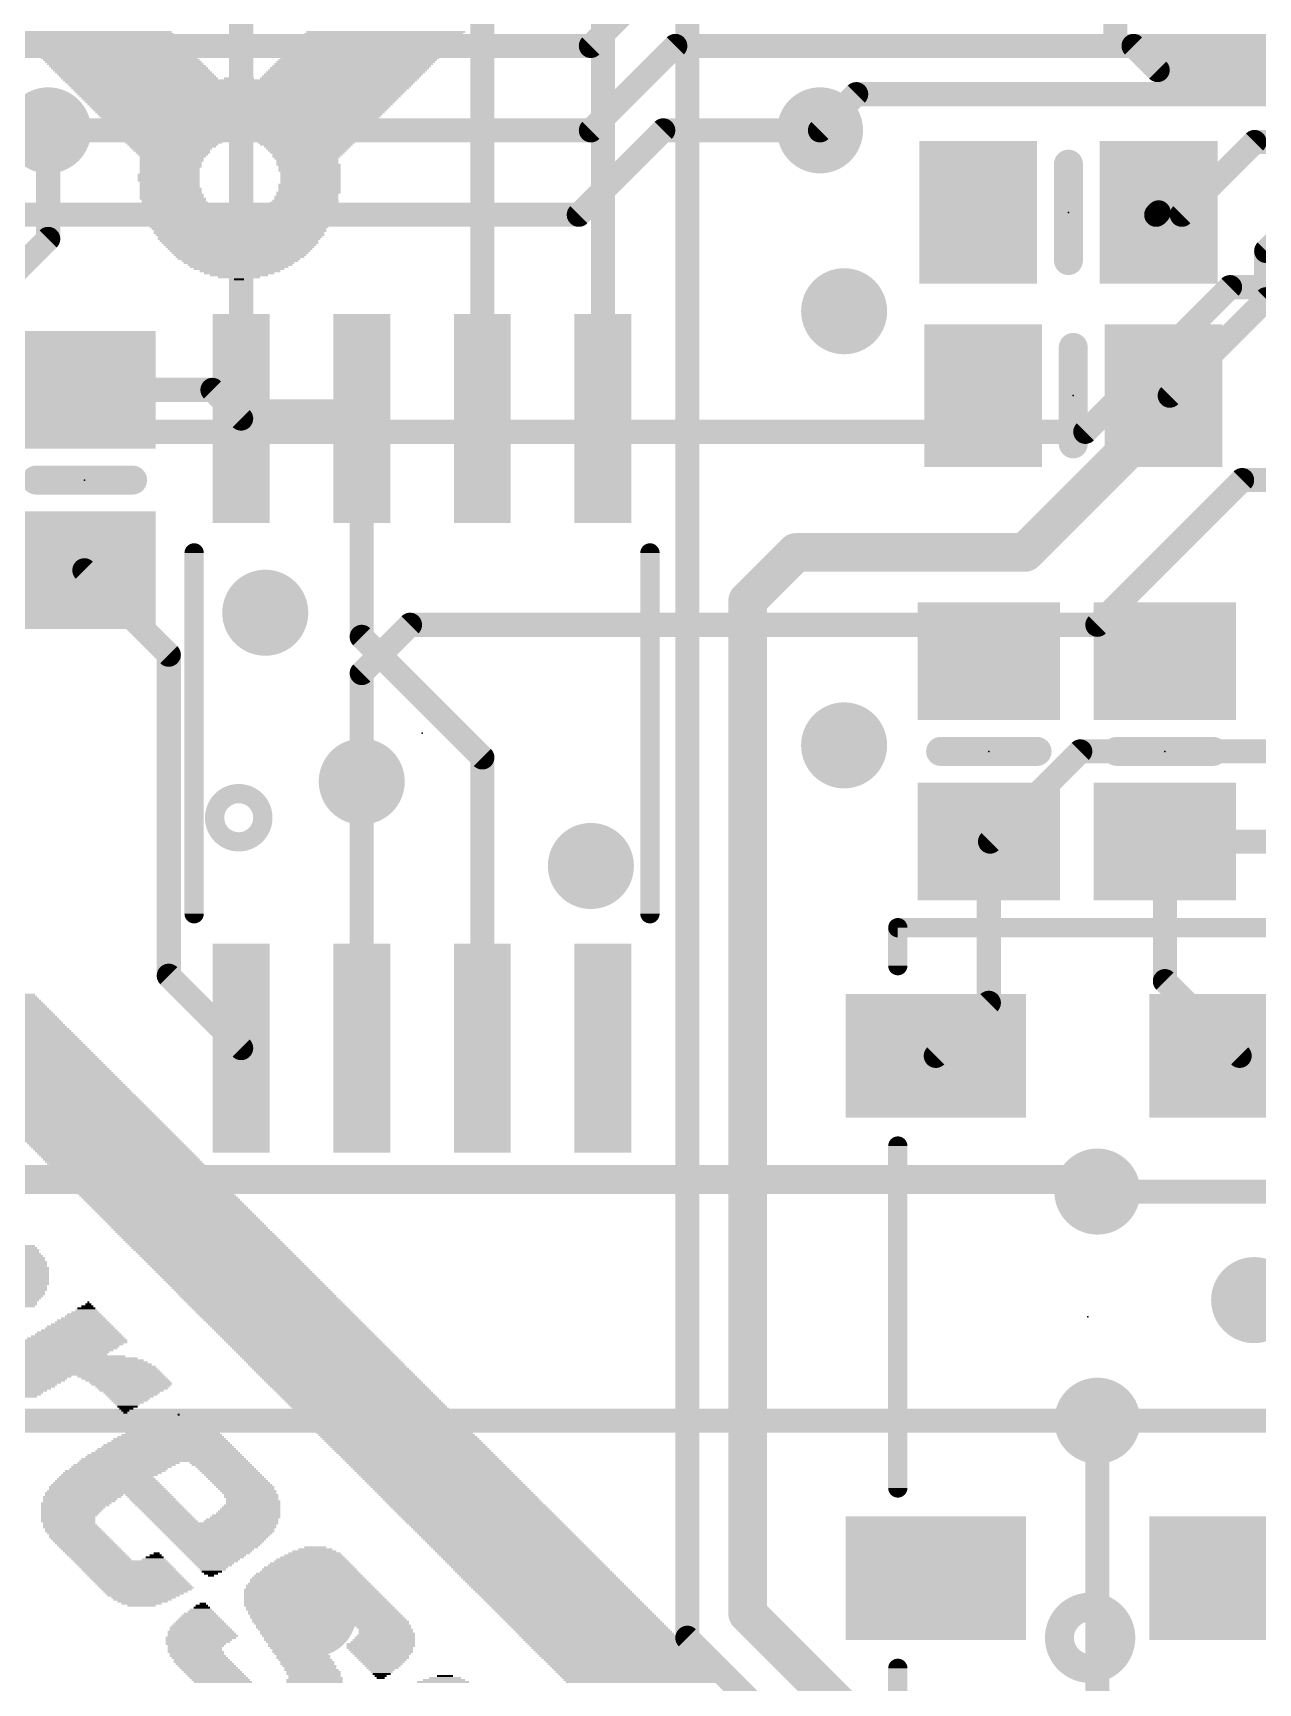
# Model space of a CAD drawing. Extents: x -3.3 to 69.5, y -0.4 to 53.7.
# Drawn here: x 31.59 to 44.49, y 15.27 to 32.65 of the extents above; entities that cross this region are included whole.
import ezdxf

# ---------------------------------------------------------------- set-up
doc = ezdxf.new("R2010")
doc.units = 0
for name, color, linetype in [('1', 12, 'CONTINUOUS'), ('16', 132, 'CONTINUOUS'), ('18', 3, 'CONTINUOUS'), ('200', 4, 'CONTINUOUS'), ('21', 40, 'CONTINUOUS'), ('23', 53, 'CONTINUOUS')]:
    doc.layers.add(name, color=color, linetype=linetype)

# ---------------------------------------------------------------- blocks, each defined once
blk = doc.blocks.new('RECT')
blk.add_solid([(-0.5, -0.5), (0.5, -0.5), (-0.5, 0.5), (0.5, 0.5)])
blk = doc.blocks.new('ROUNDV')
at = {"const_width": 0.5}
blk.add_lwpolyline([(0, -0.25, 1), (0, 0.25, 1), (0, -0.25)], format="xyb", dxfattribs=at)

msp = doc.modelspace()

# ---------------------------------------------------------------- linework, layer by layer
at = {"layer": '1'}
for points, const_width in [([(33.782, 28.588), (33.782, 35.814)], 0.254), ([(38.481, 15.748), (38.481, 34.036)], 0.254), ([(42.987, 32.512), (42.987, 33.401)], 0.254), ([(36.322, 28.588), (36.322, 32.893)], 0.254), ([(37.592, 28.588), (37.592, 32.893)], 0.254), ([(45.466, 32.512), (42.987, 32.512)], 0.254), ([(40.259, 32.004), (39.878, 31.623)], 0.254), ([(45.72, 32.004), (40.259, 32.004)], 0.254), ([(31.75, 30.48), (31.75, 31.623)], 0.254), ([(44.454, 31.5), (43.688, 30.734)], 0.254), ([(47.579, 31.5), (44.454, 31.5)], 0.254), ([(45.224, 31), (44.577, 30.353)], 0.254), ([(43.307, 30.734), (43.4188, 30.734)], 0.254), ([(43.4188, 30.734), (43.4442, 30.7594)], 0.254), ([(43.688, 30.734), (43.4188, 30.734)], 0.254), ([(30.988, 29.718), (31.75, 30.48)], 0.254), ([(44.577, 30.353), (44.577, 29.845)], 0.254), ([(44.577, 29.845), (43.561, 28.829)], 0.254), ([(43.495, 28.829), (43.495, 28.636)], 0.4064), ([(32.131, 28.89), (33.48, 28.89)], 0.254), ([(33.48, 28.89), (33.782, 28.588)], 0.254), ([(43.561, 28.829), (43.495, 28.829)], 0.254), ([(35.052, 28.588), (33.782, 28.588)], 0.4064), ([(35.052, 26.289), (35.052, 28.588)], 0.254), ([(43.495, 28.636), (42.037, 27.178)], 0.4064), ([(39.624, 27.178), (39.116, 26.67)], 0.4064), ([(42.037, 27.178), (39.624, 27.178)], 0.4064), ([(32.131, 26.99), (31.43, 26.99)], 0.254), ([(33.02, 26.101), (32.131, 26.99)], 0.254), ([(39.116, 26.67), (39.116, 16.002)], 0.4064), ([(36.322, 25.019), (35.052, 26.289)], 0.254), ([(33.02, 22.72), (33.02, 26.101)], 0.254), ([(42.6187, 25.0825), (41.6687, 24.1325)], 0.254), ([(45.6565, 25.0825), (42.6187, 25.0825)], 0.254), ([(36.322, 21.958), (36.322, 25.019)], 0.254), ([(35.052, 24.765), (35.052, 21.958)], 0.254), ([(41.656, 24.257), (41.656, 24.1325)], 0.254), ([(41.656, 24.1325), (41.656, 22.4348)], 0.254), ([(41.6687, 24.1325), (41.656, 24.1325)], 0.254), ([(43.5102, 24.1325), (43.5102, 22.6634)], 0.254), ([(43.5102, 24.1325), (45.4685, 24.1325)], 0.254), ([(33.782, 21.958), (33.02, 22.72)], 0.254), ([(43.5102, 22.6634), (44.2974, 21.8762)], 0.254), ([(41.656, 22.4348), (41.0974, 21.8762)], 0.254), ([(45.085, 20.447), (42.799, 20.447)], 0.254), ([(42.799, 15.113), (42.799, 18.034)], 0.254), ([(39.116, 16.002), (40.894, 14.224)], 0.4064), ([(38.481, 15.748), (39.878, 14.351)], 0.254)]:
    msp.add_lwpolyline(points, dxfattribs=dict(at, const_width=const_width))
for points, const_width in [([(42.987, 32.5755, 1), (42.987, 32.4485)], 0.127), ([(42.9235, 32.512, 1), (43.0505, 32.512)], 0.127), ([(40.259, 32.0675, 1), (40.259, 31.9405)], 0.127), ([(40.3039, 31.9591, 1), (40.2141, 32.0489)], 0.127), ([(31.8135, 31.623, 1), (31.6865, 31.623)], 0.127), ([(39.8331, 31.6679, 1), (39.9229, 31.5781)], 0.127), ([(44.454, 31.5635, 1), (44.454, 31.4365)], 0.127), ([(44.4989, 31.4551, 1), (44.4091, 31.5449)], 0.127), ([(43.307, 30.7975, 1), (43.307, 30.6705)], 0.127), ([(43.4188, 30.7975, 1), (43.4188, 30.6705)], 0.127), ([(43.3739, 30.7789, 1), (43.4637, 30.6891)], 0.127), ([(43.4891, 30.7145, 1), (43.3993, 30.8043)], 0.127), ([(43.4188, 30.6705, 1), (43.4188, 30.7975)], 0.127), ([(43.6431, 30.7789, 1), (43.7329, 30.6891)], 0.127), ([(43.688, 30.6705, 1), (43.688, 30.7975)], 0.127), ([(31.7949, 30.4351, 1), (31.7051, 30.5249)], 0.127), ([(31.6865, 30.48, 1), (31.8135, 30.48)], 0.127), ([(44.6405, 30.353, 1), (44.5135, 30.353)], 0.127), ([(44.5321, 30.3979, 1), (44.6219, 30.3081)], 0.127), ([(44.5135, 29.845, 1), (44.6405, 29.845)], 0.127), ([(44.6219, 29.8001, 1), (44.5321, 29.8899)], 0.127), ([(43.5966, 28.829, 1), (43.3934, 28.829)], 0.2032), ([(32.131, 28.9535, 1), (32.131, 28.8265)], 0.127), ([(33.5249, 28.9349, 1), (33.4351, 28.8451)], 0.127), ([(33.48, 28.8265, 1), (33.48, 28.9535)], 0.127), ([(43.495, 28.8925, 1), (43.495, 28.7655)], 0.127), ([(43.5161, 28.8739, 1), (43.6059, 28.7841)], 0.127), ([(43.561, 28.7655, 1), (43.561, 28.8925)], 0.127), ([(33.782, 28.6896, 1), (33.782, 28.4864)], 0.2032), ([(33.7371, 28.5431, 1), (33.8269, 28.6329)], 0.127), ([(35.1155, 28.588, 1), (34.9885, 28.588)], 0.127), ([(35.052, 28.4864, 1), (35.052, 28.6896)], 0.2032), ([(43.3934, 28.636, 1), (43.5966, 28.636)], 0.2032), ([(43.5668, 28.5642, 1), (43.4232, 28.7078)], 0.2032), ([(33.7185, 28.588, 1), (33.8455, 28.588)], 0.127), ([(36.2585, 28.588, 1), (36.3855, 28.588)], 0.127), ([(37.5285, 28.588, 1), (37.6555, 28.588)], 0.127), ([(39.624, 27.2796, 1), (39.624, 27.0764)], 0.2032), ([(39.6958, 27.1062, 1), (39.5522, 27.2498)], 0.2032), ([(41.9652, 27.2498, 1), (42.1088, 27.1062)], 0.2032), ([(42.037, 27.0764, 1), (42.037, 27.2796)], 0.2032), ([(32.1759, 27.0349, 1), (32.0861, 26.9451)], 0.127), ([(32.131, 26.9265, 1), (32.131, 27.0535)], 0.127), ([(39.2176, 26.67, 1), (39.0144, 26.67)], 0.2032), ([(39.0442, 26.7418, 1), (39.1878, 26.5982)], 0.2032), ([(35.0969, 26.3339, 1), (35.0071, 26.2441)], 0.127), ([(34.9885, 26.289, 1), (35.1155, 26.289)], 0.127), ([(33.0835, 26.101, 1), (32.9565, 26.101)], 0.127), ([(32.9751, 26.0561, 1), (33.0649, 26.1459)], 0.127), ([(42.6187, 25.146, 1), (42.6187, 25.019)], 0.127), ([(42.6636, 25.0376, 1), (42.5738, 25.1274)], 0.127), ([(36.3855, 25.019, 1), (36.2585, 25.019)], 0.127), ([(36.2771, 24.9741, 1), (36.3669, 25.0639)], 0.127), ([(35.1155, 24.765, 1), (34.9885, 24.765)], 0.127), ([(41.7195, 24.257, 1), (41.5925, 24.257)], 0.127), ([(41.7195, 24.1325, 1), (41.5925, 24.1325)], 0.127), ([(41.656, 24.196, 1), (41.656, 24.069)], 0.127), ([(41.5925, 24.1325, 1), (41.7195, 24.1325)], 0.127), ([(41.6238, 24.1774, 1), (41.7136, 24.0876)], 0.127), ([(41.6687, 24.069, 1), (41.6687, 24.196)], 0.127), ([(43.5737, 24.1325, 1), (43.4467, 24.1325)], 0.127), ([(43.5102, 24.196, 1), (43.5102, 24.069)], 0.127), ([(33.0649, 22.7649, 1), (32.9751, 22.6751)], 0.127), ([(32.9565, 22.72, 1), (33.0835, 22.72)], 0.127), ([(43.5551, 22.7083, 1), (43.4653, 22.6185)], 0.127), ([(43.4467, 22.6634, 1), (43.5737, 22.6634)], 0.127), ([(41.5925, 22.4348, 1), (41.7195, 22.4348)], 0.127), ([(41.7009, 22.3899, 1), (41.6111, 22.4797)], 0.127), ([(33.7371, 21.9131, 1), (33.8269, 22.0029)], 0.127), ([(34.9885, 21.958, 1), (35.1155, 21.958)], 0.127), ([(36.2585, 21.958, 1), (36.3855, 21.958)], 0.127), ([(41.0525, 21.9211, 1), (41.1423, 21.8313)], 0.127), ([(44.2525, 21.8313, 1), (44.3423, 21.9211)], 0.127), ([(42.799, 20.5105, 1), (42.799, 20.3835)], 0.127), ([(42.8625, 18.034, 1), (42.7355, 18.034)], 0.127), ([(39.1878, 16.0738, 1), (39.0442, 15.9302)], 0.2032), ([(39.0144, 16.002, 1), (39.2176, 16.002)], 0.2032), ([(38.5259, 15.7929, 1), (38.4361, 15.7031)], 0.127), ([(38.4175, 15.748, 1), (38.5445, 15.748)], 0.127)]:
    msp.add_lwpolyline(points, format="xyb", dxfattribs=dict(at, const_width=const_width))
at = {"layer": '16'}
for points, const_width in [([(38.227, 33.274), (37.465, 32.512)], 0.254), ([(37.465, 32.512), (22.606, 32.512)], 0.254), ([(38.354, 32.512), (37.465, 31.623)], 0.254), ([(43.18, 32.512), (38.354, 32.512)], 0.254), ([(43.434, 32.258), (43.18, 32.512)], 0.254), ([(46.228, 32.258), (43.434, 32.258)], 0.254), ([(37.465, 31.623), (31.75, 31.623)], 0.254), ([(38.227, 31.623), (37.338, 30.734)], 0.254), ([(39.878, 31.623), (38.227, 31.623)], 0.254), ([(37.338, 30.734), (22.098, 30.734)], 0.254), ([(44.196, 29.972), (42.672, 28.448)], 0.254), ([(45.466, 29.972), (44.196, 29.972)], 0.254), ([(42.672, 28.448), (29.718, 28.448)], 0.254), ([(44.323, 27.94), (42.799, 26.416)], 0.254), ([(47.244, 27.94), (44.323, 27.94)], 0.254), ([(35.56, 26.416), (35.052, 25.908)], 0.254), ([(42.799, 26.416), (35.56, 26.416)], 0.254), ([(35.052, 25.908), (35.052, 24.765)], 0.254), ([(26.924, 20.574), (42.545, 20.574)], 0.3048), ([(42.545, 20.574), (42.672, 20.447)], 0.3048), ([(42.672, 20.447), (42.799, 20.447)], 0.3048), ([(29.718, 18.034), (42.799, 18.034)], 0.254), ([(44.704, 18.034), (42.799, 18.034)], 0.254)]:
    msp.add_lwpolyline(points, dxfattribs=dict(at, const_width=const_width))
for points, const_width in [([(37.4201, 32.5569, 1), (37.5099, 32.4671)], 0.127), ([(37.465, 32.4485, 1), (37.465, 32.5755)], 0.127), ([(38.354, 32.5755, 1), (38.354, 32.4485)], 0.127), ([(38.3989, 32.4671, 1), (38.3091, 32.5569)], 0.127), ([(43.2249, 32.5569, 1), (43.1351, 32.4671)], 0.127), ([(43.18, 32.4485, 1), (43.18, 32.5755)], 0.127), ([(43.434, 32.3215, 1), (43.434, 32.1945)], 0.127), ([(43.3891, 32.2131, 1), (43.4789, 32.3029)], 0.127), ([(31.75, 31.6865, 1), (31.75, 31.5595)], 0.127), ([(37.4201, 31.6679, 1), (37.5099, 31.5781)], 0.127), ([(37.465, 31.5595, 1), (37.465, 31.6865)], 0.127), ([(38.227, 31.6865, 1), (38.227, 31.5595)], 0.127), ([(38.2719, 31.5781, 1), (38.1821, 31.6679)], 0.127), ([(39.878, 31.5595, 1), (39.878, 31.6865)], 0.127), ([(37.2931, 30.7789, 1), (37.3829, 30.6891)], 0.127), ([(37.338, 30.6705, 1), (37.338, 30.7975)], 0.127), ([(44.196, 30.0355, 1), (44.196, 29.9085)], 0.127), ([(44.2409, 29.9271, 1), (44.1511, 30.0169)], 0.127), ([(42.6271, 28.4929, 1), (42.7169, 28.4031)], 0.127), ([(42.672, 28.3845, 1), (42.672, 28.5115)], 0.127), ([(44.323, 28.0035, 1), (44.323, 27.8765)], 0.127), ([(44.3679, 27.8951, 1), (44.2781, 27.9849)], 0.127), ([(35.56, 26.4795, 1), (35.56, 26.3525)], 0.127), ([(35.6049, 26.3711, 1), (35.5151, 26.4609)], 0.127), ([(42.7541, 26.4609, 1), (42.8439, 26.3711)], 0.127), ([(42.799, 26.3525, 1), (42.799, 26.4795)], 0.127), ([(35.1155, 25.908, 1), (34.9885, 25.908)], 0.127), ([(35.0071, 25.9529, 1), (35.0969, 25.8631)], 0.127), ([(34.9885, 24.765, 1), (35.1155, 24.765)], 0.127), ([(42.5989, 20.6279, 1), (42.4911, 20.5201)], 0.1524), ([(42.545, 20.4978, 1), (42.545, 20.6502)], 0.1524), ([(42.672, 20.5232, 1), (42.672, 20.3708)], 0.1524), ([(42.6181, 20.3931, 1), (42.7259, 20.5009)], 0.1524), ([(42.799, 20.3708, 1), (42.799, 20.5232)], 0.1524), ([(42.799, 18.0975, 1), (42.799, 17.9705)], 0.127), ([(42.799, 17.9705, 1), (42.799, 18.0975)], 0.127)]:
    msp.add_lwpolyline(points, format="xyb", dxfattribs=dict(at, const_width=const_width))
at = {"layer": '21'}
for points, const_width in [([(42.4942, 30.2514), (42.4942, 31.2674)], 0.3048), ([(42.545, 29.337), (42.545, 28.321)], 0.3048), ([(31.623, 27.94), (32.639, 27.94)], 0.3048), ([(33.287, 23.373), (33.287, 27.173)], 0.2032), ([(38.087, 27.173), (38.087, 23.373)], 0.2032), ([(41.148, 25.0825), (42.164, 25.0825)], 0.3048), ([(43.0022, 25.0825), (44.0182, 25.0825)], 0.3048), ([(44.6974, 23.2262), (40.6974, 23.2262)], 0.2032), ([(40.6974, 23.2262), (40.6974, 22.8262)], 0.2032), ([(40.6974, 20.9262), (40.6974, 17.3262)], 0.2032), ([(40.6974, 15.0262), (40.6974, 15.4262)], 0.2032)]:
    msp.add_lwpolyline(points, dxfattribs=dict(at, const_width=const_width))
for points, const_width in [([(42.5704, 31.2674, 1), (42.418, 31.2674)], 0.1524), ([(42.418, 30.2514, 1), (42.5704, 30.2514)], 0.1524), ([(42.6212, 29.337, 1), (42.4688, 29.337)], 0.1524), ([(42.4688, 28.321, 1), (42.6212, 28.321)], 0.1524), ([(31.623, 28.0162, 1), (31.623, 27.8638)], 0.1524), ([(32.639, 27.8638, 1), (32.639, 28.0162)], 0.1524), ([(33.3378, 27.173, 1), (33.2362, 27.173)], 0.1016), ([(38.1378, 27.173, 1), (38.0362, 27.173)], 0.1016), ([(41.148, 25.1587, 1), (41.148, 25.0063)], 0.1524), ([(42.164, 25.0063, 1), (42.164, 25.1587)], 0.1524), ([(43.0022, 25.1587, 1), (43.0022, 25.0063)], 0.1524), ([(44.0182, 25.0063, 1), (44.0182, 25.1587)], 0.1524), ([(33.7566, 24.13, 1), (33.7566, 24.638, 1), (33.7566, 24.13)], 0.2032), ([(33.2362, 23.373, 1), (33.3378, 23.373)], 0.1016), ([(38.0362, 23.373, 1), (38.1378, 23.373)], 0.1016), ([(40.6974, 23.277, 1), (40.6974, 23.1754)], 0.1016), ([(40.7482, 23.2262, 1), (40.6466, 23.2262)], 0.1016), ([(40.6466, 22.8262, 1), (40.7482, 22.8262)], 0.1016), ([(40.7482, 20.9262, 1), (40.6466, 20.9262)], 0.1016), ([(40.6466, 17.3262, 1), (40.7482, 17.3262)], 0.1016), ([(42.7228, 15.4247, 1), (42.7228, 16.0713, 1), (42.7228, 15.4247)], 0.3048), ([(40.7482, 15.4262, 1), (40.6466, 15.4262)], 0.1016)]:
    msp.add_lwpolyline(points, format="xyb", dxfattribs=dict(at, const_width=const_width))
at = {"layer": '23'}
for p in [(42.4942, 30.7594), (42.545, 28.829), (32.131, 27.94), (35.687, 25.273), (41.656, 25.0825), (43.5102, 25.0825), (42.6974, 19.1262)]:
    msp.add_point(p, dxfattribs=at)

# ---------------------------------------------------------------- block references
at = {"layer": '1'}
for p, xscale, yscale, rotation in [((41.5442, 30.7594), 1.24, 1.5, 180), ((43.4442, 30.7594), 1.24, 1.5, 180), ((32.131, 28.89), 1.24, 1.5, 90), ((32.131, 26.99), 1.24, 1.5, 90), ((41.656, 26.0325), 1.24, 1.5, 90), ((43.5102, 26.0325), 1.24, 1.5, 90), ((41.656, 24.1325), 1.24, 1.5, 90), ((43.5102, 24.1325), 1.24, 1.5, 90), ((41.0974, 21.8762), 1.3, 1.9, 270), ((44.2974, 21.8762), 1.3, 1.9, 270), ((41.0974, 16.3762), 1.3, 1.9, 270), ((44.2974, 16.3762), 1.3, 1.9, 270)]:
    msp.add_blockref('RECT', p, dxfattribs=dict(at, xscale=xscale, yscale=yscale, rotation=rotation))
for p, xscale, yscale in [((33.782, 28.588), 0.6, 2.2), ((35.052, 28.588), 0.6, 2.2), ((36.322, 28.588), 0.6, 2.2), ((37.592, 28.588), 0.6, 2.2), ((41.595, 28.829), 1.24, 1.5), ((43.495, 28.829), 1.24, 1.5), ((33.782, 21.958), 0.6, 2.2), ((35.052, 21.958), 0.6, 2.2), ((36.322, 21.958), 0.6, 2.2), ((37.592, 21.958), 0.6, 2.2)]:
    msp.add_blockref('RECT', p, dxfattribs=dict(at, xscale=xscale, yscale=yscale))
at = {"layer": '18', "xscale": 0.9064, "yscale": 0.9064}
for p in [(31.75, 31.623), (31.75, 31.623), (39.878, 31.623), (39.878, 31.623), (40.132, 29.718), (40.132, 29.718), (34.036, 26.543), (34.036, 26.543), (40.132, 25.146), (40.132, 25.146), (35.052, 24.765), (35.052, 24.765), (37.465, 23.876), (37.465, 23.876), (42.799, 20.447), (42.799, 20.447), (44.45, 19.304), (44.45, 19.304), (42.799, 18.034), (42.799, 18.034), (34.544, 16.002), (34.544, 16.002)]:
    msp.add_blockref('ROUNDV', p, dxfattribs=at)
at = {"layer": '200', "yscale": 0.0212}
for p, xscale in [((32.225, 32.6589), 1.6509), ((35.3046, 32.6589), 1.6721), ((32.2461, 32.6377), 1.6509), ((32.2673, 32.6165), 1.6509), ((32.2885, 32.5954), 1.6509), ((32.3096, 32.5742), 1.6509), ((32.3308, 32.553), 1.6509), ((32.352, 32.5319), 1.6509), ((32.3731, 32.5107), 1.6509), ((32.3943, 32.4895), 1.6509), ((35.1353, 32.4895), 1.6721), ((35.1564, 32.5107), 1.6721), ((35.1776, 32.5319), 1.6721), ((35.1988, 32.553), 1.6721), ((35.2199, 32.5742), 1.6721), ((35.2411, 32.5954), 1.6721), ((35.2623, 32.6165), 1.6721), ((35.2834, 32.6377), 1.6721), ((32.4155, 32.4684), 1.6509), ((32.4366, 32.4472), 1.6509), ((32.4578, 32.426), 1.6509), ((32.479, 32.4049), 1.6509), ((32.5001, 32.3837), 1.6509), ((32.5213, 32.3625), 1.6509), ((32.5424, 32.3414), 1.6509), ((32.5636, 32.3202), 1.6509), ((34.9659, 32.3202), 1.6721), ((34.9871, 32.3414), 1.6721), ((35.0083, 32.3625), 1.6721), ((35.0294, 32.3837), 1.6721), ((35.0506, 32.4049), 1.6721), ((35.0718, 32.426), 1.6721), ((35.0929, 32.4472), 1.6721), ((35.1141, 32.4684), 1.6721), ((32.5848, 32.299), 1.6509), ((32.6059, 32.2779), 1.6509), ((32.6271, 32.2567), 1.6509), ((32.6483, 32.2355), 1.6509), ((32.6694, 32.2144), 1.6509), ((32.6906, 32.1932), 1.6509), ((32.7118, 32.172), 1.6509), ((33.7701, 32.1509), 3.7252), ((33.7595, 32.172), 0.3175), ((34.8178, 32.172), 1.6721), ((34.8389, 32.1932), 1.6721), ((34.8601, 32.2144), 1.6721), ((34.8813, 32.2355), 1.6721), ((34.9024, 32.2567), 1.6721), ((34.9236, 32.2779), 1.6721), ((34.9448, 32.299), 1.6721), ((33.7701, 32.1297), 3.6829), ((33.7701, 32.1085), 3.6405), ((33.7701, 32.0874), 3.5982), ((33.7701, 32.0662), 3.5559), ((33.7701, 32.0451), 3.5135), ((33.7701, 32.0239), 3.4712), ((33.7701, 32.0027), 3.4289), ((33.7701, 31.9816), 3.3865), ((33.7701, 31.9604), 3.3442), ((33.7701, 31.9392), 3.3019), ((33.7701, 31.9181), 3.2595), ((33.7701, 31.8969), 3.2172), ((33.7701, 31.8757), 3.1749), ((33.7701, 31.8546), 3.1325), ((33.7701, 31.8334), 3.0902), ((33.7701, 31.8122), 3.0479), ((33.7701, 31.7911), 3.0055), ((33.7701, 31.7699), 2.9632), ((33.7701, 31.7487), 2.9209), ((33.7701, 31.7276), 2.8786), ((33.7701, 31.7064), 2.8362), ((33.7701, 31.6852), 2.7939), ((33.7701, 31.6641), 2.7516), ((33.7701, 31.6429), 2.7092), ((33.7701, 31.6217), 2.6669), ((33.7701, 31.6006), 2.6246), ((33.7701, 31.5794), 2.5822), ((33.7701, 31.5582), 2.5399), ((33.1139, 31.5371), 1.1853), ((33.0822, 31.5159), 1.0795), ((33.0716, 31.4947), 1.016), ((33.061, 31.4736), 0.9525), ((33.061, 31.4524), 0.9101), ((34.4262, 31.5371), 1.1853), ((34.4474, 31.5159), 1.1006), ((34.4685, 31.4947), 1.016), ((34.4685, 31.4736), 0.9736), ((34.4791, 31.4524), 0.9101), ((33.0504, 31.4312), 0.8466), ((33.0504, 31.4101), 0.8043), ((33.061, 31.3889), 0.7831), ((33.061, 31.3677), 0.7408), ((33.061, 31.3466), 0.6985), ((33.0504, 31.3254), 0.6773), ((33.0504, 31.3042), 0.6773), ((33.0398, 31.2831), 0.6561), ((34.4791, 31.4312), 0.8678), ((34.4791, 31.4101), 0.8255), ((34.4791, 31.3889), 0.7831), ((34.4791, 31.3677), 0.7408), ((34.4685, 31.3466), 0.7196), ((34.4685, 31.3254), 0.6773), ((34.4791, 31.3042), 0.6561), ((34.4791, 31.2831), 0.6561), ((33.0187, 31.1561), 0.6561), ((33.0187, 31.1349), 0.6561), ((33.0187, 31.1138), 0.6561), ((33.0398, 31.2619), 0.6561), ((33.0398, 31.2408), 0.6561), ((33.0293, 31.2196), 0.635), ((33.0293, 31.1984), 0.635), ((33.0293, 31.1773), 0.635), ((34.4897, 31.2619), 0.6773), ((34.5003, 31.2408), 0.6561), ((34.5003, 31.2196), 0.6561), ((34.5003, 31.1984), 0.6561), ((34.5109, 31.1773), 0.635), ((34.5109, 31.1561), 0.635), ((34.5109, 31.1349), 0.635), ((34.5109, 31.1138), 0.635), ((33.0187, 31.0926), 0.6561), ((33.0293, 31.0714), 0.635), ((33.0293, 31.0503), 0.635), ((33.0293, 31.0291), 0.635), ((33.0398, 31.0079), 0.6561), ((33.0398, 30.9868), 0.6561), ((33.0398, 30.9656), 0.6561), ((33.0504, 30.9444), 0.6773), ((33.0504, 30.9233), 0.6773), ((34.4685, 30.9233), 0.6773), ((34.4897, 30.9656), 0.6773), ((34.4791, 30.9444), 0.6561), ((34.5003, 31.0503), 0.6561), ((34.5003, 31.0291), 0.6561), ((34.5003, 31.0079), 0.6561), ((34.5003, 30.9868), 0.6561), ((34.5109, 31.0926), 0.635), ((34.5109, 31.0714), 0.635), ((33.061, 30.9021), 0.6985), ((33.0716, 30.8809), 0.6773), ((33.1033, 30.8174), 0.7408), ((33.0822, 30.8598), 0.6985), ((33.0928, 30.8386), 0.7196), ((33.1245, 30.7963), 0.7408), ((33.1351, 30.7751), 0.762), ((33.1563, 30.7539), 0.8043), ((34.3733, 30.7539), 0.7831), ((34.3945, 30.7751), 0.7831), ((34.405, 30.7963), 0.762), ((34.4262, 30.8174), 0.7196), ((34.4474, 30.8598), 0.7196), ((34.4368, 30.8386), 0.6985), ((34.458, 30.8809), 0.6985), ((34.4685, 30.9021), 0.6773), ((33.188, 30.7328), 0.8255), ((33.2092, 30.7116), 0.8678), ((33.7701, 30.6904), 1.9473), ((33.7701, 30.6693), 1.9473), ((33.7595, 30.6481), 1.9261), ((33.7595, 30.6058), 1.8838), ((33.7701, 30.6269), 1.9049), ((33.7595, 30.5846), 1.8414), ((34.3098, 30.7116), 0.8678), ((34.3521, 30.7328), 0.8255), ((33.7701, 30.5634), 1.8203), ((33.7595, 30.5423), 1.7991), ((33.7701, 30.5211), 1.7779), ((33.7701, 30.4999), 1.7356), ((33.7595, 30.4788), 1.7144), ((33.7595, 30.4576), 1.6721), ((33.7701, 30.4364), 1.6509), ((33.7701, 30.4153), 1.6086), ((33.7701, 30.3941), 1.5663), ((33.7701, 30.373), 1.5239), ((33.7701, 30.3518), 1.4816), ((33.7701, 30.3306), 1.4393), ((33.7701, 30.3095), 1.3969), ((33.7701, 30.2883), 1.3546), ((33.7595, 30.2671), 1.2911), ((33.7701, 30.246), 1.2276), ((33.7595, 30.2248), 1.1641), ((33.7701, 30.2036), 1.1006), ((33.7595, 30.1825), 1.0371), ((33.7595, 30.1613), 0.9525), ((33.7701, 30.1401), 0.8466), ((33.7595, 30.119), 0.7408), ((33.7595, 30.0978), 0.6138), ((33.7595, 30.0766), 0.4445), ((33.7595, 30.0555), 0.1058), ((30.7857, 22.5204), 1.6509), ((30.8069, 22.4993), 1.6509), ((30.828, 22.4781), 1.6509), ((30.8492, 22.4569), 1.6509), ((30.8703, 22.4358), 1.6509), ((30.8915, 22.4146), 1.6509), ((30.9127, 22.3934), 1.6509), ((30.9338, 22.3723), 1.6509), ((30.955, 22.3511), 1.6509), ((30.9762, 22.3299), 1.6509), ((30.9973, 22.3088), 1.6509), ((31.0185, 22.2876), 1.6509), ((31.0397, 22.2664), 1.6509), ((31.0608, 22.2453), 1.6509), ((31.082, 22.2241), 1.6509), ((31.1032, 22.2029), 1.6509), ((31.1243, 22.1818), 1.6509), ((31.1455, 22.1606), 1.6509), ((31.1667, 22.1394), 1.6509), ((31.1878, 22.1183), 1.6509), ((31.209, 22.0971), 1.6509), ((31.2302, 22.076), 1.6509), ((31.2513, 22.0548), 1.6509), ((31.2725, 22.0336), 1.6509), ((31.2937, 22.0125), 1.6509), ((31.3148, 21.9913), 1.6509), ((31.336, 21.9701), 1.6509), ((31.3572, 21.949), 1.6509), ((31.3783, 21.9278), 1.6509), ((31.3995, 21.9066), 1.6509), ((31.4207, 21.8855), 1.6509), ((31.4418, 21.8643), 1.6509), ((31.463, 21.8431), 1.6509), ((31.4842, 21.822), 1.6509), ((31.5053, 21.8008), 1.6509), ((31.5265, 21.7796), 1.6509), ((31.5477, 21.7585), 1.6509), ((31.5688, 21.7373), 1.6509), ((31.59, 21.7161), 1.6509), ((31.6112, 21.695), 1.6509), ((31.6323, 21.6738), 1.6509), ((31.6535, 21.6526), 1.6509), ((31.6746, 21.6315), 1.6509), ((31.6958, 21.6103), 1.6509), ((31.717, 21.5891), 1.6509), ((31.7381, 21.568), 1.6509), ((31.7593, 21.5468), 1.6509), ((31.7805, 21.5256), 1.6509), ((31.8016, 21.5045), 1.6509), ((31.8228, 21.4833), 1.6509), ((31.844, 21.4621), 1.6509), ((31.8651, 21.441), 1.6509), ((31.8863, 21.4198), 1.6509), ((31.9075, 21.3986), 1.6509), ((31.9286, 21.3775), 1.6509), ((31.9498, 21.3563), 1.6509), ((31.971, 21.3351), 1.6509), ((31.9921, 21.314), 1.6509), ((32.0133, 21.2928), 1.6509), ((32.0345, 21.2716), 1.6509), ((32.0556, 21.2505), 1.6509), ((32.0768, 21.2293), 1.6509), ((32.098, 21.2081), 1.6509), ((32.1191, 21.187), 1.6509), ((32.1403, 21.1658), 1.6509), ((32.1615, 21.1447), 1.6509), ((32.1826, 21.1235), 1.6509), ((32.2038, 21.1023), 1.6509), ((32.225, 21.0812), 1.6509), ((32.2461, 21.06), 1.6509), ((32.2673, 21.0388), 1.6509), ((32.2885, 21.0177), 1.6509), ((32.3096, 20.9965), 1.6509), ((32.3308, 20.9753), 1.6509), ((32.352, 20.9542), 1.6509), ((32.3731, 20.933), 1.6509), ((32.3943, 20.9118), 1.6509), ((32.4155, 20.8907), 1.6509), ((32.4366, 20.8695), 1.6509), ((32.4578, 20.8483), 1.6509), ((32.479, 20.8272), 1.6509), ((32.5001, 20.806), 1.6509), ((32.5213, 20.7848), 1.6509), ((32.5424, 20.7637), 1.6509), ((32.5636, 20.7425), 1.6509), ((32.5848, 20.7213), 1.6509), ((32.6059, 20.7002), 1.6509), ((32.6271, 20.679), 1.6509), ((32.6483, 20.6578), 1.6509), ((32.6694, 20.6367), 1.6509), ((32.6906, 20.6155), 1.6509), ((32.7118, 20.5943), 1.6509), ((32.7329, 20.5732), 1.6509), ((32.7541, 20.552), 1.6509), ((32.7753, 20.5308), 1.6509), ((32.7964, 20.5097), 1.6509), ((32.8176, 20.4885), 1.6509), ((32.8388, 20.4673), 1.6509), ((32.8599, 20.4462), 1.6509), ((32.8811, 20.425), 1.6509), ((32.9023, 20.4039), 1.6509), ((32.9234, 20.3827), 1.6509), ((32.9446, 20.3615), 1.6509), ((32.9658, 20.3404), 1.6509), ((32.9869, 20.3192), 1.6509), ((33.0081, 20.298), 1.6509), ((33.0293, 20.2769), 1.6509), ((33.0504, 20.2557), 1.6509), ((33.0716, 20.2345), 1.6509), ((33.0928, 20.2134), 1.6509), ((33.1139, 20.1922), 1.6509), ((33.1351, 20.171), 1.6509), ((33.1563, 20.1499), 1.6509), ((33.1774, 20.1287), 1.6509), ((33.1986, 20.1075), 1.6509), ((33.2198, 20.0864), 1.6509), ((33.2409, 20.0652), 1.6509), ((33.2621, 20.044), 1.6509), ((33.2833, 20.0229), 1.6509), ((33.3044, 20.0017), 1.6509), ((33.3256, 19.9805), 1.6509), ((31.2725, 19.8747), 0.6773), ((31.2937, 19.8535), 0.6773), ((31.3148, 19.8324), 0.6773), ((31.3254, 19.8112), 0.6561), ((33.3468, 19.9594), 1.6509), ((33.3679, 19.9382), 1.6509), ((33.3891, 19.917), 1.6509), ((33.4102, 19.8959), 1.6509), ((33.4314, 19.8747), 1.6509), ((33.4526, 19.8535), 1.6509), ((33.4737, 19.8324), 1.6509), ((33.4949, 19.8112), 1.6509), ((31.3466, 19.79), 0.6561), ((31.3677, 19.7689), 0.6561), ((31.3889, 19.7477), 0.6561), ((31.3995, 19.7265), 0.635), ((31.4101, 19.7054), 0.6561), ((31.4312, 19.6419), 0.6561), ((31.4207, 19.6842), 0.635), ((31.4207, 19.663), 0.635), ((33.5161, 19.79), 1.6509), ((33.5372, 19.7689), 1.6509), ((33.5584, 19.7477), 1.6509), ((33.5796, 19.7265), 1.6509), ((33.6007, 19.7054), 1.6509), ((33.6219, 19.6842), 1.6509), ((33.6431, 19.663), 1.6509), ((33.6642, 19.6419), 1.6509), ((31.336, 19.4514), 0.8043), ((31.3572, 19.4726), 0.8043), ((31.3783, 19.4937), 0.762), ((31.3889, 19.5149), 0.7408), ((31.3995, 19.536), 0.7196), ((31.4101, 19.5572), 0.6985), ((31.4207, 19.5784), 0.6773), ((31.4312, 19.6207), 0.6561), ((31.4312, 19.5995), 0.6561), ((33.6854, 19.6207), 1.6509), ((33.7066, 19.5995), 1.6509), ((33.7277, 19.5784), 1.6509), ((33.7489, 19.5572), 1.6509), ((33.7701, 19.536), 1.6509), ((33.7912, 19.5149), 1.6509), ((33.8124, 19.4937), 1.6509), ((33.8336, 19.4726), 1.6509), ((33.8547, 19.4514), 1.6509), ((31.1455, 19.2821), 0.9736), ((31.1667, 19.3032), 0.9736), ((31.1984, 19.3244), 0.9525), ((31.2302, 19.3456), 0.9313), ((31.2513, 19.3667), 0.9313), ((31.2725, 19.3879), 0.889), ((31.3042, 19.4091), 0.8678), ((31.3148, 19.4302), 0.8466), ((32.172, 19.2821), 0.0212), ((33.8759, 19.4302), 1.6509), ((33.8971, 19.4091), 1.6509), ((33.9182, 19.3879), 1.6509), ((33.9394, 19.3667), 1.6509), ((33.9606, 19.3456), 1.6509), ((33.9817, 19.3244), 1.6509), ((34.0029, 19.3032), 1.6509), ((34.0241, 19.2821), 1.6509), ((31.0926, 19.2397), 1.0371), ((31.1243, 19.2609), 1.016), ((32.1191, 19.1127), 0.4657), ((32.1297, 19.1339), 0.4022), ((32.1297, 19.1551), 0.3598), ((32.1403, 19.1762), 0.2963), ((32.1509, 19.1974), 0.2328), ((32.1509, 19.2186), 0.1905), ((32.1615, 19.2397), 0.127), ((32.172, 19.2609), 0.0635), ((34.0452, 19.2609), 1.6509), ((34.0664, 19.2397), 1.6509), ((34.0876, 19.2186), 1.6509), ((34.1087, 19.1974), 1.6509), ((34.1299, 19.1762), 1.6509), ((34.1511, 19.1551), 1.6509), ((34.1722, 19.1339), 1.6509), ((34.1934, 19.1127), 1.6509), ((32.0662, 18.9434), 0.9101), ((32.0662, 18.9646), 0.8678), ((32.0768, 18.9857), 0.8043), ((32.0874, 19.0069), 0.7408), ((32.0874, 19.0281), 0.6985), ((32.098, 19.0492), 0.635), ((32.1085, 19.0704), 0.5715), ((32.1085, 19.0916), 0.5291), ((34.2145, 19.0916), 1.6509), ((34.2357, 19.0704), 1.6509), ((34.2569, 19.0492), 1.6509), ((34.278, 19.0281), 1.6509), ((34.2992, 19.0069), 1.6509), ((34.3204, 18.9857), 1.6509), ((34.3415, 18.9646), 1.6509), ((34.3627, 18.9434), 1.6509), ((31.8757, 18.7741), 1.1218), ((31.9181, 18.7952), 1.1218), ((31.9498, 18.8164), 1.1006), ((31.9816, 18.8376), 1.1218), ((32.0239, 18.8587), 1.1218), ((32.0451, 18.8799), 1.0795), ((32.0451, 18.9011), 1.0371), ((32.0556, 18.9222), 0.9736), ((34.3839, 18.9222), 1.6509), ((34.405, 18.9011), 1.6509), ((34.4262, 18.8799), 1.6509), ((34.4474, 18.8587), 1.6509), ((34.4685, 18.8376), 1.6509), ((34.4897, 18.8164), 1.6509), ((34.5109, 18.7952), 1.6509), ((34.532, 18.7741), 1.6509), ((31.9498, 18.5836), 1.9049), ((31.9604, 18.6048), 1.8414), ((31.9498, 18.6259), 1.7779), ((31.9498, 18.6471), 1.6933), ((31.9498, 18.6683), 1.6086), ((31.9286, 18.6894), 1.5239), ((31.8863, 18.7106), 1.3546), ((31.8122, 18.7318), 1.1218), ((31.844, 18.7529), 1.1006), ((34.5532, 18.7529), 1.6509), ((34.5744, 18.7318), 1.6509), ((34.5955, 18.7106), 1.6509), ((34.6167, 18.6894), 1.6509), ((34.6379, 18.6683), 1.6509), ((34.659, 18.6471), 1.6509), ((34.6802, 18.6259), 1.6509), ((34.7014, 18.6048), 1.6509), ((34.7225, 18.5836), 1.6509), ((31.2831, 18.4143), 1.1218), ((31.3148, 18.4354), 1.143), ((31.3572, 18.4566), 1.143), ((31.3889, 18.4778), 1.1218), ((31.4207, 18.4989), 1.143), ((31.9286, 18.5201), 2.0742), ((31.9392, 18.5413), 2.0108), ((31.9392, 18.5624), 1.9684), ((32.5213, 18.4989), 0.9313), ((32.553, 18.4778), 0.9101), ((32.5848, 18.4566), 0.889), ((32.6165, 18.4354), 0.8678), ((32.6271, 18.4143), 0.8466), ((34.7437, 18.5624), 1.6509), ((34.7649, 18.5413), 1.6509), ((34.786, 18.5201), 1.6509), ((34.8072, 18.4989), 1.6509), ((34.8284, 18.4778), 1.6509), ((34.8495, 18.4566), 1.6509), ((34.8707, 18.4354), 1.6509), ((34.8919, 18.4143), 1.6509), ((31.0714, 18.2873), 1.1218), ((31.1032, 18.3084), 1.143), ((31.1349, 18.3296), 1.1218), ((31.1773, 18.3508), 1.1218), ((31.209, 18.3719), 1.143), ((31.2513, 18.3931), 1.143), ((32.6377, 18.3931), 0.7831), ((32.6377, 18.3719), 0.7408), ((32.6271, 18.3508), 0.6773), ((32.6271, 18.3296), 0.5926), ((32.6271, 18.3084), 0.5503), ((32.6165, 18.2873), 0.4868), ((32.6059, 18.2661), 0.4233), ((32.6059, 18.2449), 0.381), ((34.913, 18.3931), 1.6509), ((34.9342, 18.3719), 1.6509), ((34.9554, 18.3508), 1.6509), ((34.9765, 18.3296), 1.6509), ((34.9977, 18.3084), 1.6509), ((35.0188, 18.2873), 1.6509), ((35.04, 18.2661), 1.6509), ((35.0612, 18.2449), 1.6509), ((32.5954, 18.2238), 0.3175), ((32.5848, 18.2026), 0.254), ((32.5848, 18.1814), 0.2117), ((32.5742, 18.1603), 0.1482), ((32.5636, 18.1391), 0.0847), ((32.5636, 18.1179), 0.0423), ((33.1351, 18.0756), 0.3387), ((33.1245, 18.0968), 0.0212), ((35.0823, 18.2238), 1.6509), ((35.1035, 18.2026), 1.6509), ((35.1247, 18.1814), 1.6509), ((35.1458, 18.1603), 1.6509), ((35.167, 18.1391), 1.6509), ((35.1882, 18.1179), 1.6509), ((35.2093, 18.0968), 1.6509), ((35.2305, 18.0756), 1.6509), ((33.061, 17.9063), 0.9948), ((33.0716, 17.9274), 0.9313), ((33.0822, 17.9486), 0.8678), ((33.0928, 17.9698), 0.8043), ((33.1033, 17.9909), 0.7408), ((33.1033, 18.0121), 0.6561), ((33.1139, 18.0333), 0.5926), ((33.1139, 18.0544), 0.4656), ((35.2517, 18.0544), 1.6509), ((35.2728, 18.0333), 1.6509), ((35.294, 18.0121), 1.6509), ((35.3152, 17.9909), 1.6509), ((35.3363, 17.9698), 1.6509), ((35.3575, 17.9486), 1.6509), ((35.3787, 17.9274), 1.6509), ((35.3998, 17.9063), 1.6509), ((32.9975, 17.7158), 1.5028), ((32.9975, 17.737), 1.4604), ((33.0081, 17.7581), 1.3969), ((33.0081, 17.7793), 1.3546), ((33.0187, 17.8005), 1.2911), ((33.0293, 17.8216), 1.2276), ((33.0293, 17.8428), 1.1853), ((33.0398, 17.8639), 1.1218), ((33.0504, 17.8851), 1.0583), ((35.421, 17.8851), 1.6509), ((35.4422, 17.8639), 1.6509), ((35.4633, 17.8428), 1.6509), ((35.4845, 17.8216), 1.6509), ((35.5057, 17.8005), 1.6509), ((35.5268, 17.7793), 1.6509), ((35.548, 17.7581), 1.6509), ((35.5692, 17.737), 1.6509), ((35.5903, 17.7158), 1.6509), ((32.5213, 17.5465), 1.0583), ((32.553, 17.5676), 1.0795), ((32.5954, 17.5888), 1.0795), ((32.9658, 17.61), 1.7779), ((32.9658, 17.6311), 1.7356), ((32.9764, 17.6523), 1.6721), ((32.9764, 17.6735), 1.6298), ((32.9869, 17.6946), 1.5663), ((33.5584, 17.5888), 0.635), ((33.5796, 17.5676), 0.635), ((33.6113, 17.5465), 0.6138), ((35.6115, 17.6946), 1.6509), ((35.6327, 17.6735), 1.6509), ((35.6538, 17.6523), 1.6509), ((35.675, 17.6311), 1.6509), ((35.6962, 17.61), 1.6509), ((35.7173, 17.5888), 1.6509), ((35.7385, 17.5676), 1.6509), ((35.7597, 17.5465), 1.6509), ((32.3625, 17.3771), 1.1218), ((32.3625, 17.3983), 1.0795), ((32.3625, 17.4195), 1.0371), ((32.3625, 17.4406), 0.9948), ((32.3943, 17.4618), 1.016), ((32.426, 17.483), 1.0371), ((32.4578, 17.5041), 1.0583), ((32.4895, 17.5253), 1.0371), ((33.6325, 17.5253), 0.6138), ((33.6537, 17.5041), 0.6138), ((33.6748, 17.483), 0.6138), ((33.696, 17.4618), 0.6138), ((33.7172, 17.4406), 0.6138), ((33.7383, 17.4195), 0.6138), ((33.7595, 17.3983), 0.6138), ((33.7807, 17.3771), 0.6138), ((35.7808, 17.5253), 1.6509), ((35.802, 17.5041), 1.6509), ((35.8231, 17.483), 1.6509), ((35.8443, 17.4618), 1.6509), ((35.8655, 17.4406), 1.6509), ((35.8866, 17.4195), 1.6509), ((35.9078, 17.3983), 1.6509), ((35.929, 17.3771), 1.6509), ((32.1086, 17.229), 0.8255), ((32.0874, 17.2078), 0.7831), ((32.3731, 17.2713), 1.3123), ((32.1297, 17.2501), 0.8255), ((32.3731, 17.2925), 1.2699), ((32.3625, 17.3348), 1.2064), ((32.3731, 17.3136), 1.2276), ((32.3625, 17.356), 1.1641), ((32.807, 17.2501), 0.4868), ((32.8282, 17.229), 0.4868), ((32.8494, 17.2078), 0.4868), ((33.8018, 17.356), 0.6138), ((33.823, 17.3348), 0.6138), ((33.8336, 17.3136), 0.5926), ((33.8547, 17.2925), 0.5926), ((33.8653, 17.2713), 0.5715), ((33.8865, 17.2501), 0.5715), ((33.8865, 17.229), 0.5715), ((33.8971, 17.2078), 0.5503), ((35.9501, 17.356), 1.6509), ((35.9713, 17.3348), 1.6509), ((35.9925, 17.3136), 1.6509), ((36.0136, 17.2925), 1.6509), ((36.0348, 17.2713), 1.6509), ((36.056, 17.2501), 1.6509), ((36.0771, 17.229), 1.6509), ((36.0983, 17.2078), 1.6509), ((32.0133, 17.1231), 0.6773), ((32.0027, 17.102), 0.6561), ((31.9921, 17.0808), 0.635), ((32.0451, 17.1655), 0.7408), ((32.0345, 17.1443), 0.7196), ((31.9816, 17.0597), 0.6138), ((31.971, 17.0385), 0.5926), ((32.0768, 17.1866), 0.762), ((32.8705, 17.1866), 0.4868), ((32.8917, 17.1655), 0.4868), ((32.9128, 17.1443), 0.4868), ((32.934, 17.1231), 0.4868), ((32.9552, 17.102), 0.4868), ((32.9763, 17.0808), 0.4868), ((32.9975, 17.0597), 0.4868), ((33.0187, 17.0385), 0.4868), ((33.8336, 17.0385), 0.7196), ((33.8547, 17.0597), 0.6773), ((33.8653, 17.0808), 0.6561), ((33.8759, 17.102), 0.635), ((33.8865, 17.1231), 0.6138), ((33.8971, 17.1443), 0.5926), ((33.9076, 17.1866), 0.5715), ((33.9076, 17.1655), 0.5715), ((36.1195, 17.1866), 1.6509), ((36.1406, 17.1655), 1.6509), ((36.1618, 17.1443), 1.6509), ((36.183, 17.1231), 1.6509), ((36.2041, 17.102), 1.6509), ((36.2253, 17.0808), 1.6509), ((36.2465, 17.0597), 1.6509), ((36.2676, 17.0385), 1.6509), ((31.9604, 17.0173), 0.5715), ((31.9604, 16.9962), 0.5715), ((31.9604, 16.975), 0.5715), ((31.9921, 16.9115), 0.5926), ((31.971, 16.9538), 0.5503), ((31.9816, 16.9327), 0.5715), ((32.0133, 16.8903), 0.5926), ((32.0239, 16.8692), 0.6138), ((32.0451, 16.848), 0.6138), ((33.0398, 17.0173), 0.4868), ((33.061, 16.9962), 0.4868), ((33.0822, 16.975), 0.4868), ((33.5161, 16.9538), 1.3123), ((33.5161, 16.9327), 1.2699), ((33.5267, 16.9115), 1.2488), ((33.5267, 16.8903), 1.2065), ((33.5372, 16.8692), 1.1853), ((33.5372, 16.848), 1.143), ((33.7806, 16.975), 0.7831), ((33.7912, 16.9962), 0.762), ((33.823, 17.0173), 0.7408), ((36.2888, 17.0173), 1.6509), ((36.31, 16.9962), 1.6509), ((36.3311, 16.975), 1.6509), ((36.3523, 16.9538), 1.6509), ((36.3735, 16.9327), 1.6509), ((36.3946, 16.9115), 1.6509), ((36.4158, 16.8903), 1.6509), ((36.437, 16.8692), 1.6509), ((36.4581, 16.848), 1.6509), ((32.0662, 16.8268), 0.6138), ((32.0768, 16.8057), 0.635), ((32.098, 16.7845), 0.635), ((32.1191, 16.7633), 0.635), ((32.1403, 16.7422), 0.635), ((32.1615, 16.721), 0.635), ((32.1826, 16.6998), 0.635), ((32.2038, 16.6787), 0.635), ((33.5372, 16.8268), 1.1006), ((33.5372, 16.8057), 1.0583), ((33.5372, 16.7845), 1.016), ((33.5372, 16.7633), 0.9736), ((33.5372, 16.7422), 0.9313), ((33.5372, 16.721), 0.889), ((33.5372, 16.6998), 0.8466), ((33.5267, 16.6787), 0.7831), ((34.5638, 16.6787), 0.3598), ((34.5638, 16.6998), 0.2328), ((36.4793, 16.8268), 1.6509), ((36.5005, 16.8057), 1.6509), ((36.5216, 16.7845), 1.6509), ((36.5428, 16.7633), 1.6509), ((36.564, 16.7422), 1.6509), ((36.5851, 16.721), 1.6509), ((36.6063, 16.6998), 1.6509), ((36.6275, 16.6787), 1.6509), ((32.225, 16.6575), 0.635), ((32.2461, 16.6363), 0.635), ((32.2673, 16.6152), 0.635), ((32.2885, 16.594), 0.635), ((32.3096, 16.5728), 0.635), ((32.5107, 16.5517), 0.9948), ((32.5319, 16.5305), 0.9948), ((32.553, 16.5093), 0.9948), ((32.8599, 16.5728), 0.254), ((32.8705, 16.594), 0.1905), ((32.8811, 16.6152), 0.127), ((32.8917, 16.6363), 0.0635), ((33.5267, 16.6575), 0.7408), ((33.5267, 16.6363), 0.6985), ((33.5161, 16.6152), 0.635), ((33.5161, 16.594), 0.5926), ((33.5055, 16.5728), 0.5291), ((33.5055, 16.5517), 0.4868), ((33.4949, 16.5305), 0.4233), ((33.4949, 16.5093), 0.381), ((34.5109, 16.5093), 0.889), ((34.5109, 16.5305), 0.8466), ((34.5215, 16.5517), 0.7831), ((34.5215, 16.5728), 0.7408), ((34.532, 16.594), 0.6773), ((34.5426, 16.6152), 0.6138), ((34.5532, 16.6363), 0.5503), ((34.5532, 16.6575), 0.4656), ((36.6486, 16.6575), 1.6509), ((36.6698, 16.6363), 1.6509), ((36.691, 16.6152), 1.6509), ((36.7121, 16.594), 1.6509), ((36.7333, 16.5728), 1.6509), ((36.7544, 16.5517), 1.6509), ((36.7756, 16.5305), 1.6509), ((36.7968, 16.5093), 1.6509), ((32.5742, 16.4882), 0.9948), ((32.5954, 16.467), 0.9948), ((32.6165, 16.4458), 0.9948), ((32.6377, 16.4247), 0.9948), ((32.6589, 16.4035), 0.9948), ((32.68, 16.3823), 0.9948), ((32.7012, 16.3612), 0.9948), ((32.7224, 16.34), 0.9948), ((33.4843, 16.4882), 0.3175), ((33.4843, 16.467), 0.2752), ((33.4737, 16.4458), 0.2117), ((33.4632, 16.4247), 0.1482), ((33.4632, 16.4035), 0.0635), ((34.4897, 16.3612), 1.2276), ((34.5003, 16.34), 1.2488), ((34.4897, 16.3823), 1.1853), ((34.4897, 16.4035), 1.143), ((34.4897, 16.4247), 1.1006), ((34.5003, 16.4458), 1.0371), ((34.5003, 16.467), 0.9948), ((34.5003, 16.4882), 0.9525), ((36.8179, 16.4882), 1.6509), ((36.8391, 16.467), 1.6509), ((36.8603, 16.4458), 1.6509), ((36.8814, 16.4247), 1.6509), ((36.9026, 16.4035), 1.6509), ((36.9238, 16.3823), 1.6509), ((36.9449, 16.3612), 1.6509), ((36.9661, 16.34), 1.6509), ((32.7435, 16.3188), 0.9948), ((32.7647, 16.2977), 0.9948), ((32.7859, 16.2765), 0.9948), ((32.7859, 16.2553), 0.9525), ((32.7753, 16.2342), 0.889), ((32.7647, 16.213), 0.8255), ((32.7541, 16.1919), 0.762), ((32.7541, 16.1707), 0.6773), ((34.532, 16.213), 1.4393), ((34.5109, 16.2553), 1.3969), ((34.1828, 16.1919), 0.7408), ((34.1616, 16.1707), 0.6985), ((34.5215, 16.2342), 1.4181), ((34.5003, 16.2977), 1.3334), ((34.5109, 16.2765), 1.3546), ((34.5003, 16.3188), 1.2911), ((34.9659, 16.1919), 0.6138), ((34.9871, 16.1707), 0.6138), ((36.9873, 16.3188), 1.6509), ((37.0084, 16.2977), 1.6509), ((37.0296, 16.2765), 1.6509), ((37.0508, 16.2553), 1.6509), ((37.0719, 16.2342), 1.6509), ((37.0931, 16.213), 1.6509), ((37.1143, 16.1919), 1.6509), ((37.1354, 16.1707), 1.6509), ((32.7435, 16.1495), 0.6138), ((32.7435, 16.1284), 0.5291), ((32.7329, 16.1072), 0.4233), ((32.7329, 16.086), 0.2963), ((33.3468, 15.9802), 0.381), ((33.3468, 16.0014), 0.3387), ((33.3573, 16.0225), 0.2752), ((33.3573, 16.0437), 0.2328), ((33.3679, 16.0649), 0.1693), ((33.3679, 16.086), 0.127), ((33.3785, 16.1072), 0.0635), ((34.1193, 16.1284), 0.6138), ((34.1087, 16.1072), 0.5926), ((34.0981, 16.086), 0.5715), ((34.1405, 16.1495), 0.6561), ((34.1087, 16.0649), 0.5503), ((34.1087, 16.0437), 0.5503), ((34.1299, 16.0225), 0.5503), ((34.1299, 16.0014), 0.5503), ((34.1511, 15.9802), 0.5503), ((35.0083, 16.1495), 0.6138), ((35.0294, 16.1284), 0.6138), ((35.0506, 16.1072), 0.6138), ((35.0718, 16.086), 0.6138), ((35.0929, 16.0649), 0.6138), ((35.1141, 16.0437), 0.6138), ((35.1353, 16.0225), 0.6138), ((35.1564, 16.0014), 0.6138), ((35.1776, 15.9802), 0.6138), ((37.1566, 16.1495), 1.6509), ((37.1778, 16.1284), 1.6509), ((37.1989, 16.1072), 1.6509), ((37.2201, 16.086), 1.6509), ((37.2413, 16.0649), 1.6509), ((37.2624, 16.0437), 1.6509), ((37.2836, 16.0225), 1.6509), ((37.3048, 16.0014), 1.6509), ((37.3259, 15.9802), 1.6509), ((33.3573, 15.8109), 0.6985), ((33.3467, 15.8532), 0.635), ((33.3573, 15.832), 0.6561), ((33.3467, 15.8744), 0.5926), ((33.3467, 15.8955), 0.5503), ((33.3467, 15.9167), 0.508), ((33.3468, 15.9379), 0.4656), ((33.3468, 15.959), 0.4233), ((34.1616, 15.959), 0.5715), ((34.1722, 15.9379), 0.5503), ((34.1828, 15.9167), 0.5715), ((34.204, 15.8955), 0.5715), ((34.2251, 15.8532), 0.5715), ((34.2146, 15.8744), 0.5503), ((34.2463, 15.832), 0.5715), ((34.2569, 15.8109), 0.5503), ((35.1988, 15.959), 0.6138), ((35.2199, 15.9379), 0.6138), ((35.2411, 15.9167), 0.6138), ((35.2517, 15.8955), 0.5926), ((35.2728, 15.8744), 0.5926), ((35.2834, 15.8532), 0.5715), ((35.3046, 15.832), 0.5715), ((35.3046, 15.8109), 0.5715), ((37.3471, 15.959), 1.6509), ((37.3683, 15.9379), 1.6509), ((37.3894, 15.9167), 1.6509), ((37.4106, 15.8955), 1.6509), ((37.4318, 15.8744), 1.6509), ((37.4529, 15.8532), 1.6509), ((37.4741, 15.832), 1.6509), ((37.4952, 15.8109), 1.6509), ((33.3573, 15.7474), 0.7408), ((33.3044, 15.6839), 0.635), ((33.3362, 15.7262), 0.6985), ((33.3256, 15.705), 0.6773), ((33.2938, 15.6415), 0.5715), ((33.3679, 15.7897), 0.7196), ((33.3785, 15.7685), 0.7408), ((33.3044, 15.6627), 0.5926), ((34.2675, 15.7897), 0.5715), ((34.2886, 15.7685), 0.5715), ((34.2992, 15.7474), 0.5503), ((34.3098, 15.7262), 0.5715), ((34.331, 15.705), 0.5715), ((34.3415, 15.6839), 0.5503), ((34.3521, 15.6627), 0.5715), ((34.3733, 15.6415), 0.5715), ((35.2517, 15.6839), 0.7196), ((35.2517, 15.6627), 0.7196), ((35.2411, 15.6415), 0.6985), ((35.2728, 15.705), 0.6773), ((35.2834, 15.7262), 0.6561), ((35.294, 15.7474), 0.635), ((35.3046, 15.7685), 0.6138), ((35.3152, 15.7897), 0.5926), ((37.5164, 15.7897), 1.6509), ((37.5376, 15.7685), 1.6509), ((37.5587, 15.7474), 1.6509), ((37.5799, 15.7262), 1.6509), ((37.6011, 15.705), 1.6509), ((37.6222, 15.6839), 1.6509), ((37.6434, 15.6627), 1.6509), ((37.6646, 15.6415), 1.6509), ((33.2938, 15.6204), 0.5715), ((33.3044, 15.5992), 0.5926), ((33.315, 15.578), 0.5715), ((33.3256, 15.5569), 0.5926), ((33.3467, 15.5357), 0.5926), ((33.3679, 15.5145), 0.5926), ((33.3785, 15.4934), 0.6138), ((33.3997, 15.4722), 0.6138), ((34.3945, 15.6204), 0.5715), ((34.3945, 15.5992), 0.5715), ((34.4156, 15.578), 0.5715), ((34.4368, 15.5569), 0.5715), ((34.4368, 15.5357), 0.5715), ((34.458, 15.5145), 0.5715), ((34.4791, 15.4934), 0.5715), ((34.4791, 15.4722), 0.5715), ((35.2517, 15.6204), 0.6773), ((35.2623, 15.5992), 0.6561), ((35.2623, 15.578), 0.6138), ((35.2623, 15.5569), 0.5715), ((35.2728, 15.5357), 0.5503), ((35.2728, 15.5145), 0.508), ((35.2728, 15.4934), 0.4657), ((35.2728, 15.4722), 0.4233), ((37.6857, 15.6204), 1.6509), ((37.7069, 15.5992), 1.6509), ((37.7281, 15.578), 1.6509), ((37.7492, 15.5569), 1.6509), ((37.7704, 15.5357), 1.6509), ((37.7916, 15.5145), 1.6509), ((37.8127, 15.4934), 1.6509), ((37.8339, 15.4722), 1.6509), ((33.4208, 15.451), 0.6138), ((33.442, 15.4299), 0.6138), ((33.4632, 15.4087), 0.6138), ((33.4843, 15.3876), 0.6138), ((33.5055, 15.3664), 0.6138), ((33.5267, 15.3452), 0.6138), ((33.5478, 15.3241), 0.6138), ((33.569, 15.3029), 0.6138), ((33.5902, 15.2817), 0.6138), ((34.5003, 15.451), 0.5715), ((34.5109, 15.4299), 0.5503), ((34.5215, 15.4087), 0.5715), ((34.5426, 15.3876), 0.5715), ((34.5426, 15.3664), 0.5715), ((34.5532, 15.3029), 0.5926), ((34.5532, 15.2817), 0.5926), ((34.5532, 15.3452), 0.5503), ((34.5638, 15.3241), 0.5715), ((35.2728, 15.451), 0.381), ((35.2728, 15.4299), 0.3387), ((35.2623, 15.4087), 0.2752), ((35.2623, 15.3876), 0.2328), ((35.2623, 15.3664), 0.1905), ((35.2517, 15.3452), 0.127), ((35.2517, 15.3241), 0.0847), ((35.9078, 15.2817), 0.5503), ((35.9184, 15.3029), 0.4445), ((35.929, 15.3241), 0.3387), ((35.929, 15.3452), 0.1693), ((37.8551, 15.451), 1.6509), ((37.8762, 15.4299), 1.6509), ((37.8974, 15.4087), 1.6509), ((37.9186, 15.3876), 1.6509), ((37.9397, 15.3664), 1.6509), ((37.9609, 15.3452), 1.6509), ((37.9821, 15.3241), 1.6509), ((38.0032, 15.3029), 1.6509), ((38.0244, 15.2817), 1.6509)]:
    msp.add_blockref('RECT', p, dxfattribs=dict(at, xscale=xscale))

doc.saveas('drawing.dxf')
